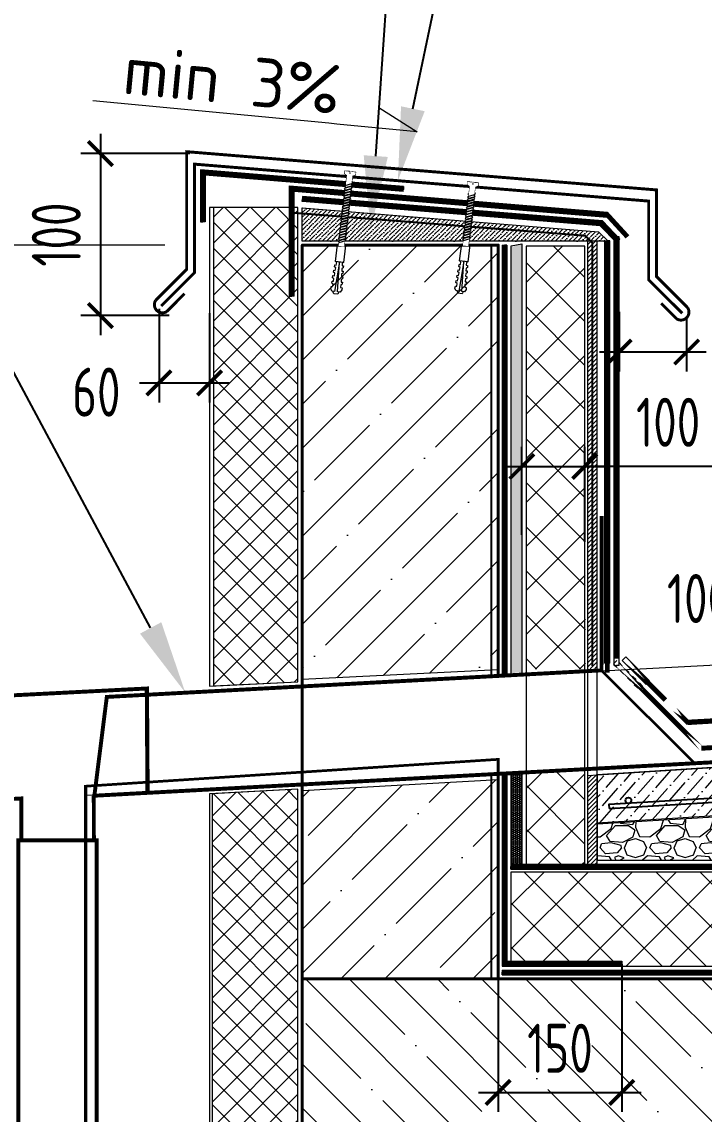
# Model space of a CAD drawing. Header units: millimetres. Extents: x -314343 to 682031, y 21428 to 98936.
# Drawn here: x 439875 to 440571, y 59598 to 60712 of the extents above; entities that cross this region are included whole.
import ezdxf
from ezdxf import colors
from ezdxf.entities.mleader import LeaderData, LeaderLine
from ezdxf.math import Vec2, Vec3

# ---------------------------------------------------------------- set-up
doc = ezdxf.new("R2010")
doc.units = ezdxf.units.MM
doc.header["$MEASUREMENT"] = 0
doc.set_wipeout_variables(frame=1)
doc.header["$PDMODE"] = 3
doc.header["$PDSIZE"] = -4
for name, pattern in [('пунктирнаяX2', [12.7, 0, -12.7]), ('штриховая', [19.05, 12.7, -6.35]), ('штриховая 50', [1, 0.5, -0.5])]:
    doc.linetypes.add(name, pattern=pattern)
doc.layers.get('0').update_dxf_attribs({"color": 250, "lineweight": 9})
doc.layers.get('Defpoints').update_dxf_attribs({"color": 6})
for name, color, linetype, lineweight in [('_0', 250, 'Continuous', 9), ('TN-БЕТОН', 251, 'Continuous', 40), ('TN-ГЕРМЕТИК', 20, 'Continuous', 30), ('TN-ГИДРОИЗОЛЯЦИЯ БИТУМАЯ ВЕРХНЯЯ', 32, 'Continuous', 15), ('TN-ГИДРОИЗОЛЯЦИЯ БИТУМАЯ нижняя', 173, 'Continuous', 15), ('TN-ГРУНТОВКА', 6, 'Continuous', 15), ('TN-КРЕПЕЖ', 7, 'Continuous', 15), ('TN-МЕТАЛЛ КОНСТРУКЦИИ', 162, 'Continuous', 35), ('TN-ПАРОИЗОЛЯЦИЯ', 104, 'Continuous', 15), ('TN-СТЯЖКА', 7, 'Continuous', 15), ('АР_Тонкие', 250, 'Continuous', 5), ('Крепеж', 251, 'Continuous', 15)]:
    doc.layers.add(name, color=color, linetype=linetype, lineweight=lineweight)
doc.layers.add('PDF _0', color=7, linetype='Continuous')
doc.layers.add('TN-АННОТАЦИИ', color=7, linetype='Continuous', lineweight=20, true_color=0x000000)
doc.styles.add('Arial', font='ARIALN.TTF')
doc.styles.add('ISOCPEUR', font='isocpeur.ttf', dxfattribs={"width": 0.7})
doc.styles.add('TN-Текст', font='isocpeur.ttf')
doc.styles.add('Архитект', font='isocpeur.ttf', dxfattribs={"width": 0.8, "oblique": 8})
doc.dimstyles.new('R_50', dxfattribs={"dimtxt": 140, "dimasz": 30, "dimexe": 20, "dimexo": 0, "dimgap": 20, "dimtad": 1, "dimdec": 0, "dimrnd": 5, "dimzin": 0, "dimdsep": 46, "dimtxsty": 'ISOCPEUR', "dimblk": 'ARCHTICK', "dimcen": 50, "dimdle": 20, "dimclrd": 256, "dimclre": 256, "dimclrt": 256, "dimadec": 0, "dimazin": 0, "dimtfac": 2, "dimtdec": 0, "dimtofl": 0, "dimtmove": 1, "dimatfit": 3, "dimfxl": 1, "dimtvp": 3, "dimtolj": 1, "dimtzin": 0, "dimarcsym": 0})
pattern_1 = [(0, (0, 0), (1.875, 1.0825317547), [1.25, -2.5]), (120, (0, 0), (-1.875, 1.0825317547), [1.25, -2.5]), (60, (0, 0), (4e-16, 2.1650635095), [-2.5, 1.25])]

# ---------------------------------------------------------------- blocks, each defined once
blk = doc.blocks.new('_ArchTick')
at = {"color": 0, "linetype": 'ByBlock', "const_width": 0.15}
blk.add_lwpolyline([(-0.5, -0.5), (0.5, 0.5)], dxfattribs=at)
blk = doc.blocks.new('*D335')
at = {"layer": '_0', "lineweight": -2, "ltscale": 500, "transparency": 16777216}
for p, q in [((440487.2, 59751.1), (440487.2, 59600.2)), ((440361.1, 59736), (440361.1, 59600.2)), ((440341.1, 59620.2), (440507.2, 59620.2))]:
    blk.add_line(p, q, dxfattribs=at)
at = {"layer": 'Defpoints', "color": 0, "ltscale": 500, "transparency": 16777216}
for p in [(440487.2, 59751.1), (440361.1, 59736), (440487.2, 59620.2)]:
    blk.add_point(p, dxfattribs=at)
at = {"layer": '_0', "lineweight": -2, "ltscale": 500, "transparency": 16777216, "xscale": 25, "yscale": 25, "zscale": 25, "rotation": 180}
blk.add_blockref('_ArchTick', (440361.1, 59620.2), dxfattribs=at)
at = {"layer": '_0', "lineweight": -2, "ltscale": 500, "transparency": 16777216, "xscale": 25, "yscale": 25, "zscale": 25}
blk.add_blockref('_ArchTick', (440487.2, 59620.2), dxfattribs=at)
at = {"layer": '_0', "ltscale": 500, "transparency": 16777216, "insert": (440424.2, 59665.2), "char_height": 50, "attachment_point": 5, "style": 'ISOCPEUR'}
blk.add_mtext('\\A1;150', dxfattribs=at)
blk = doc.blocks.new('*D336')
at = {"layer": '_0', "lineweight": -2, "ltscale": 500, "transparency": 16777216}
for p, q in [((439955, 60598.1), (439955, 60392.8)), ((440046.4, 60578.1), (439935, 60578.1)), ((440025.3, 60412.8), (439935, 60412.8))]:
    blk.add_line(p, q, dxfattribs=at)
at = {"layer": 'Defpoints', "color": 0, "ltscale": 500, "transparency": 16777216}
for p in [(440046.4, 60578.1), (439955, 60412.8), (440025.3, 60412.8)]:
    blk.add_point(p, dxfattribs=at)
at = {"layer": '_0', "lineweight": -2, "ltscale": 500, "transparency": 16777216, "xscale": 25, "yscale": 25, "zscale": 25}
for p, rotation in [((439955, 60578.1), 90), ((439955, 60412.8), 270)]:
    blk.add_blockref('_ArchTick', p, dxfattribs=dict(at, rotation=rotation))
at = {"layer": '_0', "ltscale": 500, "transparency": 16777216, "insert": (439910, 60495.4), "char_height": 50, "attachment_point": 5, "rotation": 90, "style": 'ISOCPEUR'}
blk.add_mtext('\\A1;100', dxfattribs=at)
blk = doc.blocks.new('*D337')
at = {"layer": '_0', "lineweight": -2, "ltscale": 500, "transparency": 16777216}
for p, q in [((440014.9, 60419.8), (440014.9, 60324.1)), ((440066.5, 60415.2), (440066.5, 60324.1)), ((439994.9, 60344.1), (440086.5, 60344.1))]:
    blk.add_line(p, q, dxfattribs=at)
at = {"layer": 'Defpoints', "color": 0, "ltscale": 500, "transparency": 16777216}
for p in [(440014.9, 60419.8), (440066.5, 60415.2), (440066.5, 60344.1)]:
    blk.add_point(p, dxfattribs=at)
at = {"layer": '_0', "lineweight": -2, "ltscale": 500, "transparency": 16777216, "xscale": 25, "yscale": 25, "zscale": 25, "rotation": 180}
blk.add_blockref('_ArchTick', (440014.9, 60344.1), dxfattribs=at)
at = {"layer": '_0', "lineweight": -2, "ltscale": 500, "transparency": 16777216, "xscale": 25, "yscale": 25, "zscale": 25}
blk.add_blockref('_ArchTick', (440066.5, 60344.1), dxfattribs=at)
at = {"layer": '_0', "ltscale": 500, "transparency": 16777216, "insert": (439917.5, 60334.7), "char_height": 50, "attachment_point": 5, "style": 'ISOCPEUR'}
blk.add_mtext('\\A1;{\\H3x; }60', dxfattribs=at)
blk = doc.blocks.new('*D326')
at = {"layer": '_0', "lineweight": -2, "ltscale": 500, "transparency": 16777216}
for p, q in [((440630, 59962), (440630, 60099.1)), ((440728.1, 59962), (440728.1, 60099.1)), ((440610, 60079.1), (440748.1, 60079.1))]:
    blk.add_line(p, q, dxfattribs=at)
at = {"layer": 'Defpoints', "color": 0, "ltscale": 500, "transparency": 16777216}
for p in [(440728.1, 60079.1), (440630, 59962), (440728.1, 59962)]:
    blk.add_point(p, dxfattribs=at)
at = {"layer": '_0', "lineweight": -2, "ltscale": 500, "transparency": 16777216, "xscale": 25, "yscale": 25, "zscale": 25, "rotation": 180}
blk.add_blockref('_ArchTick', (440630, 60079.1), dxfattribs=at)
at = {"layer": '_0', "lineweight": -2, "ltscale": 500, "transparency": 16777216, "xscale": 25, "yscale": 25, "zscale": 25}
blk.add_blockref('_ArchTick', (440728.1, 60079.1), dxfattribs=at)
at = {"layer": '_0', "ltscale": 500, "transparency": 16777216, "insert": (440566.1, 60124.1), "char_height": 50, "attachment_point": 5, "style": 'ISOCPEUR'}
blk.add_mtext('\\A1;100', dxfattribs=at)
blk = doc.blocks.new('Дюбель')
at = {"layer": 'Крепеж'}
for points in [[(-48.1, 2.8), (-49, 2.8), (-50.4, 2.1), (-50.4, -2.1), (-49, -2.8), (-48.1, -2.8)], [(-17.5, 4.2), (-18.3, 2.8), (-21.1, 3), (-21, 4.4), (-23.1, 4.5), (-23.9, 3.1), (-26.7, 3.3), (-26.6, 4.7), (-28.7, 4.8), (-29.5, 3.4), (-32.3, 3.6), (-32.2, 5), (-34.3, 5.1), (-35, 3.7), (-37.8, 3.9), (-37.8, 5.3), (-39.9, 5.4), (-40.6, 4), (-43.4, 4.2), (-43.4, 5.6), (-45.5, 5.7), (-48, 4.4), (-48.1, 1.6), (-17.6, 0), (-48.1, -1.6), (-48, -4.4), (-45.5, -5.7), (-43.4, -5.6), (-43.4, -4.2), (-40.6, -4), (-39.9, -5.4), (-37.8, -5.3), (-37.8, -3.9), (-35, -3.7), (-34.3, -5.1), (-32.2, -5), (-32.3, -3.6), (-29.5, -3.4), (-28.7, -4.8), (-26.6, -4.7), (-26.7, -3.3), (-23.9, -3.1), (-23.1, -4.5), (-21, -4.4), (-21.1, -3), (-18.3, -2.8), (-17.5, -4.2)], [(0, -4.2), (0, 4.2), (-17.5, 4.2), (-17.5, -4.2), (0, -4.2)]]:
    blk.add_lwpolyline(points, dxfattribs=at)
blk = doc.blocks.new('*U321')
at = {"color": 7}
blk.add_line((-0.4, -63.6), (2.1, -13.1), dxfattribs=at)
blk.add_lwpolyline([(2.1, -13.1), (2.5, -4), (4.6, -3.3, 0.300062), (5.5, -1.9), (5.6, -0.3), (0.6, 0), (0.5, -2), (-0.9, -2), (-0.8, 0), (-5.8, 0.3), (-5.8, -1.4, 0.300062), (-5, -2.8), (-3.1, -3.8), (-3.5, -12.8)], format="xyb", dxfattribs=at)
blk.add_lwpolyline([(-3.6, -13.6), (3.3, -11.2), (2.2, -9.7), (-4.6, -12.2)], close=True, dxfattribs=at)
blk.add_lwpolyline([(-3.5, -12.8), (-6, -63.4)], dxfattribs=at)
at = {"color": 7, "xscale": -1, "rotation": 267.1639211070515}
blk.add_blockref('Дюбель', (-3.2, -63.5), dxfattribs=at)
at = {"color": 252, "lineweight": 0, "ltscale": 100, "style": 'Arial', "flags": 9}
for tag, p in [('ОПИСАНИЕ', (66.7, 7.6)), ('ТИП', (65.2, -22.4))]:
    blk.add_attdef(tag, p, '', height=25, rotation=357.1639, dxfattribs=at)
at = {"color": 251, "lineweight": 0}
blk.add_wipeout([(-6.1, -64.8), (-0.5, -65), (2.5, -4), (4.6, -3.3), (5.2, -2.8), (5.5, -1.9), (5.6, -0.3), (0.6, 0), (0.5, -2), (-0.9, -2), (-0.8, 0), (-5.8, 0.3), (-5.8, -1.4), (-5.6, -2.2), (-5, -2.8), (-3.1, -3.8)], dxfattribs=at)
at = {"color": 7}
for points in [[(-4.1, -24.4), (2.7, -22), (1.7, -20.5), (-5.1, -23)], [(-4, -21.7), (2.9, -19.3), (1.8, -17.8), (-5, -20.3)], [(-3.8, -19), (3, -16.6), (2, -15.1), (-4.9, -17.6)], [(-3.7, -16.3), (3.1, -13.9), (2.1, -12.4), (-4.7, -14.9)], [(-4.6, -35.2), (2.2, -32.8), (1.2, -31.3), (-5.7, -33.8)], [(-4.5, -32.5), (2.3, -30.1), (1.3, -28.6), (-5.5, -31.1)], [(-4.4, -29.8), (2.5, -27.4), (1.4, -25.9), (-5.4, -28.4)], [(-4.2, -27.1), (2.6, -24.7), (1.6, -23.2), (-5.3, -25.7)], [(-5.2, -46), (1.7, -43.5), (0.6, -42.1), (-6.2, -44.6)], [(-5, -43.3), (1.8, -40.8), (0.8, -39.4), (-6.1, -41.9)], [(-4.9, -40.6), (1.9, -38.2), (0.9, -36.7), (-5.9, -39.2)], [(-4.8, -37.9), (2.1, -35.5), (1, -34), (-5.8, -36.5)], [(-5.8, -59.5), (1, -57), (0, -55.6), (-6.9, -58)], [(-5.7, -56.8), (1.1, -54.3), (0.1, -52.9), (-6.7, -55.3)], [(-5.6, -54.1), (1.3, -51.6), (0.2, -50.2), (-6.6, -52.6)], [(-5.4, -51.4), (1.4, -48.9), (0.4, -47.5), (-6.5, -50)], [(-5.3, -48.7), (1.5, -46.2), (0.5, -44.8), (-6.3, -47.3)]]:
    blk.add_lwpolyline(points, close=True, dxfattribs=at)
blk = doc.blocks.new('*U320')
at = {"color": 7}
blk.add_line((-1, -75.2), (2.1, -13.1), dxfattribs=at)
blk.add_lwpolyline([(2.1, -13.1), (2.5, -4), (4.6, -3.3, 0.300062), (5.5, -1.9), (5.6, -0.3), (0.6, 0), (0.5, -2), (-0.9, -2), (-0.8, 0), (-5.8, 0.3), (-5.8, -1.4, 0.300062), (-5, -2.8), (-3.1, -3.8), (-3.5, -12.8)], format="xyb", dxfattribs=at)
blk.add_lwpolyline([(-3.6, -13.6), (3.3, -11.2), (2.2, -9.7), (-4.6, -12.2)], close=True, dxfattribs=at)
blk.add_lwpolyline([(-3.5, -12.8), (-6.6, -74.9)], dxfattribs=at)
at = {"color": 7, "xscale": -1, "rotation": 267.1639211070515}
blk.add_blockref('Дюбель', (-3.8, -75.1), dxfattribs=at)
at = {"color": 252, "lineweight": 0, "ltscale": 100, "style": 'Arial', "flags": 9}
for tag, p in [('ОПИСАНИЕ', (66.7, 7.6)), ('ТИП', (65.2, -22.4))]:
    blk.add_attdef(tag, p, '', height=25, rotation=357.1639, dxfattribs=at)
at = {"color": 251, "lineweight": 0}
blk.add_wipeout([(-6.7, -76.3), (-1.1, -76.6), (2.5, -4), (4.6, -3.3), (5.2, -2.8), (5.5, -1.9), (5.6, -0.3), (0.6, 0), (0.5, -2), (-0.9, -2), (-0.8, 0), (-5.8, 0.3), (-5.8, -1.4), (-5.6, -2.2), (-5, -2.8), (-3.1, -3.8)], dxfattribs=at)
at = {"color": 7}
for points in [[(-4.1, -24.4), (2.7, -22), (1.7, -20.5), (-5.1, -23)], [(-4, -21.7), (2.9, -19.3), (1.8, -17.8), (-5, -20.3)], [(-3.8, -19), (3, -16.6), (2, -15.1), (-4.9, -17.6)], [(-3.7, -16.3), (3.1, -13.9), (2.1, -12.4), (-4.7, -14.9)], [(-4.6, -35.2), (2.2, -32.8), (1.2, -31.3), (-5.7, -33.8)], [(-4.5, -32.5), (2.3, -30.1), (1.3, -28.6), (-5.5, -31.1)], [(-4.4, -29.8), (2.5, -27.4), (1.4, -25.9), (-5.4, -28.4)], [(-4.2, -27.1), (2.6, -24.7), (1.6, -23.2), (-5.3, -25.7)], [(-5.2, -46), (1.7, -43.5), (0.6, -42.1), (-6.2, -44.6)], [(-5, -43.3), (1.8, -40.8), (0.8, -39.4), (-6.1, -41.9)], [(-4.9, -40.6), (1.9, -38.2), (0.9, -36.7), (-5.9, -39.2)], [(-4.8, -37.9), (2.1, -35.5), (1, -34), (-5.8, -36.5)], [(-5.8, -59.5), (1, -57), (0, -55.6), (-6.9, -58)], [(-5.7, -56.8), (1.1, -54.3), (0.1, -52.9), (-6.7, -55.3)], [(-5.6, -54.1), (1.3, -51.6), (0.2, -50.2), (-6.6, -52.6)], [(-5.4, -51.4), (1.4, -48.9), (0.4, -47.5), (-6.5, -50)], [(-5.3, -48.7), (1.5, -46.2), (0.5, -44.8), (-6.3, -47.3)], [(-6.4, -70.3), (0.5, -67.8), (-0.6, -66.4), (-7.4, -68.8)], [(-6.2, -67.6), (0.6, -65.1), (-0.4, -63.7), (-7.3, -66.1)], [(-6.1, -64.9), (0.7, -62.4), (-0.3, -61), (-7.1, -63.4)], [(-6, -62.2), (0.9, -59.7), (-0.2, -58.3), (-7, -60.7)], [(-6.5, -73), (0.3, -70.5), (-0.7, -69.1), (-7.5, -71.5)]]:
    blk.add_lwpolyline(points, close=True, dxfattribs=at)
blk = doc.blocks.new('*D325')
at = {"layer": '_0', "lineweight": -2, "ltscale": 500, "transparency": 16777216}
for p, q in [((440484.5, 60416.5), (440484.5, 60355.6)), ((440553.5, 60410.6), (440553.5, 60355.6)), ((440573.5, 60375.6), (440464.5, 60375.6))]:
    blk.add_line(p, q, dxfattribs=at)
at = {"layer": 'Defpoints', "color": 0, "ltscale": 500, "transparency": 16777216}
for p in [(440484.5, 60416.5), (440553.5, 60410.6), (440484.5, 60375.6)]:
    blk.add_point(p, dxfattribs=at)
at = {"layer": '_0', "lineweight": -2, "ltscale": 500, "transparency": 16777216, "xscale": 25, "yscale": 25, "zscale": 25, "rotation": 180}
blk.add_blockref('_ArchTick', (440484.5, 60375.6), dxfattribs=at)
at = {"layer": '_0', "lineweight": -2, "ltscale": 500, "transparency": 16777216, "xscale": 25, "yscale": 25, "zscale": 25}
blk.add_blockref('_ArchTick', (440553.5, 60375.6), dxfattribs=at)
at = {"layer": '_0', "ltscale": 500, "transparency": 16777216, "insert": (440594.5, 60385.5), "char_height": 50, "attachment_point": 5, "style": 'ISOCPEUR'}
blk.add_mtext('\\A1;{\\H3x; }60', dxfattribs=at)
blk = doc.blocks.new('_None')
blk = doc.blocks.new('*D356')
at = {"layer": '_0', "lineweight": -2, "ltscale": 500, "transparency": 16777216}
for p, q in [((440385.3, 60189.1), (440385.3, 60278.9)), ((440449.5, 60181.9), (440449.5, 60278.9)), ((440365.3, 60258.9), (440469.5, 60258.9)), ((440584.3, 60258.9), (440449.5, 60258.9))]:
    blk.add_line(p, q, dxfattribs=at)
at = {"layer": 'Defpoints', "color": 0, "ltscale": 500, "transparency": 16777216}
for p in [(440449.5, 60258.9), (440385.3, 60189.1), (440449.5, 60181.9)]:
    blk.add_point(p, dxfattribs=at)
at = {"layer": '_0', "lineweight": -2, "ltscale": 500, "transparency": 16777216, "xscale": 25, "yscale": 25, "zscale": 25, "rotation": 180}
blk.add_blockref('_ArchTick', (440385.3, 60258.9), dxfattribs=at)
at = {"layer": '_0', "lineweight": -2, "ltscale": 500, "transparency": 16777216, "xscale": 25, "yscale": 25, "zscale": 25}
blk.add_blockref('_ArchTick', (440449.5, 60258.9), dxfattribs=at)
at = {"layer": '_0', "ltscale": 500, "transparency": 16777216, "insert": (440534.6, 60303.9), "char_height": 50, "attachment_point": 5, "style": 'ISOCPEUR'}
blk.add_mtext('\\A1;100 ', dxfattribs=at)

msp = doc.modelspace()

# ---------------------------------------------------------------- hatches: boundary and pattern name
at = {"lineweight": 9, "transparency": 33554559}
h = msp.add_hatch(dxfattribs=at)
h.set_pattern_fill('ANSI37', color=256, scale=150, angle=90)
h.paths.add_polyline_path([(440070.5, 60523.1), (440070.5, 60035.1), (440156.7, 60039), (440156.7, 60523.1)])
h = msp.add_hatch(dxfattribs=at)
h.set_pattern_fill('ANSI37', color=256, scale=10, angle=90)
h.set_pattern_definition([(135, (440489.52, 59468.844), (-22.4506, -22.4506), []), (225, (440489.52, 59468.844), (22.4506, -22.4506), [])])
h.paths.add_polyline_path([(440389.5, 60483.6), (440390.2, 60052), (440450.2, 60052), (440449.5, 60483.6)])
h = msp.add_hatch(dxfattribs=at)
h.set_pattern_fill('ANSI36', color=256, scale=3, angle=3.4203)
h.set_pattern_definition([(48.4203, (440284.042, 59763.335), (3.93739, 18.79015), [23.8125, -4.7625, 0, -4.7625])])
h.paths.add_polyline_path([(440851.9, 59969), (440462.3, 59944.3), (440462.3, 59895.2), (440840.4, 59918.8)])
h = msp.add_hatch(dxfattribs=at)
h.set_pattern_fill('ANSI37', color=256, scale=10, angle=90)
h.set_pattern_definition([(135, (440503.426, 59191.042), (-22.4506, -22.4506), []), (225, (440503.426, 59191.042), (22.4506, -22.4506), [])])
h.paths.add_polyline_path([(440389.5, 59947.1), (440389.5, 59853), (440449.5, 59853), (440449.5, 59950.2)])
h = msp.add_hatch(dxfattribs=at)
h.set_pattern_fill('ANSI37', color=256, scale=150, angle=90)
h.paths.add_polyline_path([(440069.1, 59924.7), (440069.1, 59394.3), (440156.7, 59394.3), (440156.7, 59929.7)])
h = msp.add_hatch(dxfattribs=at)
h.set_pattern_fill('GRAVEL', color=256, scale=2)
h.set_pattern_definition([(228.0128, (440740.6673, 59818.4973), (-406.4, -457.2), [6.8344, -676.6097]), (184.96974, (440736.0953, 59813.4173), (609.6, 50.800003), [11.7281, -1161.081]), (132.51045, (440724.4113, 59812.4013), (508, -558.8), [8.2696, -818.6945]), (267.2737, (440704.5993, 59799.7013), (50.8, 1016), [10.6801, -1057.3287]), (292.83365, (440704.0913, 59789.0333), (-254, 609.6), [10.4727, -1036.7962]), (357.2737, (440708.1553, 59779.3813), (-1016, 50.8), [10.6801, -1057.3287]), (37.69424, (440718.8233, 59778.8733), (-660.4, -508), [14.1239, -1398.2623]), (72.25533, (440729.9993, 59787.5093), (355.6, 1117.6), [13.3344, -1320.1051]), (121.42957, (440734.0633, 59800.2093), (-406.4, 660.4), [10.7163, -1060.9109]), (175.2364, (440728.4753, 59809.3533), (558.8, -50.8), [12.2343, -599.4787]), (222.39744, (440716.2833, 59810.3693), (-609.6, -558.8), [15.8216, -1566.3355]), (138.8141, (440754.8913, 59799.1933), (-355.6, 304.8), [5.4, -534.6113]), (171.46923, (440750.8273, 59802.7493), (660.4, -101.6), [10.2736, -1017.0928]), (225, (440740.667, 59804.273), (-7e-15, -50.8), [7.184, -64.658]), (203.1986, (440737.111, 59810.369), (254, 101.6), [3.8688, -383.0124]), (291.8014, (440733.555, 59808.845), (-50.8, 152.4), [5.4713, -268.095]), (30.9638, (440735.587, 59803.765), (152.4, 101.6), [8.8864, -287.326]), (161.565, (440743.207, 59808.337), (101.6, -50.8), [6.4257, -154.218]), (16.38954, (440704.0913, 59808.8453), (508, 152.4), [9.0018, -891.1765]), (70.3462, (440712.7273, 59811.3853), (-203.2, -558.8), [7.552, -747.6443]), (293.1986, (440743.207, 59818.497), (-101.6, 254), [7.7376, -379.1437]), (343.61046, (440746.2553, 59811.3853), (-508, 152.4), [9.0018, -891.1765]), (339.444, (440704.091, 59777.349), (-254, 101.6), [8.6807, -425.3547]), (294.7751, (440712.2193, 59774.3013), (-254, 558.8), [7.2734, -720.0719]), (66.8014, (440743.715, 59767.697), (101.6, 254), [7.7376, -379.1437]), (17.354, (440746.7633, 59774.8093), (-660.4, -203.2), [8.5157, -843.0475]), (69.444, (440718.823, 59767.697), (-101.6, -254), [4.3404, -429.695]), (101.31, (440740.667, 59767.697), (-50.8, 203.2), [2.5903, -256.44]), (165.9638, (440740.159, 59770.237), (152.4, -50.8), [10.4727, -198.981]), (186.009, (440729.9993, 59772.7773), (508, 50.8), [9.7053, -960.8273]), (303.69, (440735.587, 59799.193), (-50.8, 101.6), [7.3265, -175.8355]), (353.15723, (440739.6513, 59793.0973), (863.6, -101.6), [12.7911, -1266.3202]), (60.9454, (440752.3513, 59791.5733), (-203.2, -355.6), [5.2302, -517.7878]), (90, (440754.89, 59796.145), (-50.8, 50.8), [3.048, -47.752]), (120.2564, (440728.9833, 59774.3013), (203.2, -355.6), [7.0573, -698.6788]), (48.0128, (440725.4273, 59780.3973), (406.4, 457.2), [13.6689, -669.7752]), (0, (440734.57, 59790.557), (50.8, 50.8), [13.208, -37.592]), (325.30485, (440747.7793, 59790.5573), (508, -355.6), [8.0322, -795.1863]), (254.0546, (440754.383, 59785.985), (-50.8, -203.2), [7.3966, -362.433]), (207.646, (440752.3513, 59778.8733), (-965.2, -508), [12.0429, -1192.2493]), (175.4261, (440741.6833, 59773.2853), (-660.4, 50.8), [12.7406, -1261.317])])
h.paths.add_polyline_path([(441155.1, 59935.4), (440462.3, 59894), (440462.3, 59857), (441155.3, 59857)])
h = msp.add_hatch(dxfattribs=at)
h.set_pattern_fill('ANSI37', color=256, scale=10)
h.set_pattern_definition([(45, (440263.094, 59744.99), (-22.4506, 22.4506), []), (135, (440263.094, 59744.99), (-22.4506, -22.4506), [])])
h.paths.add_polyline_path([(441155.1, 59845), (440374.1, 59845), (440374.1, 59749), (441155.1, 59749)])
at = {"layer": 'TN-БЕТОН', "lineweight": 13}
h = msp.add_hatch(dxfattribs=at)
h.set_pattern_fill('ANSI35', color=256, scale=10)
h.set_pattern_definition([(45, (440117.5, 59784.65), (-44.9013, 44.9013), []), (45, (440162.4, 59784.65), (-44.9013, 44.9013), [79.375, -15.875, 0, -15.875])])
h.paths.add_polyline_path([(440161.5, 60041.4), (440361.1, 60051.3), (440361.1, 60484.7), (440161.1, 60484.7)])
h = msp.add_hatch(dxfattribs=at)
h.set_pattern_fill('ANSI35', color=256, scale=10)
h.set_pattern_definition([(45, (440110.853, 59421.89), (-44.901, 44.901), []), (45, (440155.755, 59421.89), (-44.901, 44.901), [79.375, -15.875, 0, -15.875])])
h.paths.add_polyline_path([(440161.1, 59736), (440361.1, 59736), (440361.1, 59939.3), (440160.9, 59928.1)])
h = msp.add_hatch(dxfattribs=at)
h.set_pattern_fill('ANSI35', color=256, scale=10, angle=-90)
h.set_pattern_definition([(315, (440737.257, 59522.21), (44.901, 44.901), []), (315, (440737.257, 59477.31), (44.901, 44.901), [79.375, -15.875, 0, -15.875])])
h.paths.add_polyline_path([(440161.1, 59736), (440161.1, 59536), (441155.1, 59536), (441155.1, 59736)])
at = {"layer": 'TN-ГЕРМЕТИК', "lineweight": 18}
h = msp.add_hatch(dxfattribs=at)
h.set_pattern_fill('HONEY', color=256, scale=10)
h.set_pattern_definition(pattern_1)
h.paths.add_polyline_path([(440374.2, 60482.6), (440384.8, 60485.7), (440385.3, 60048.4), (440374.2, 60048.2)])
h = msp.add_hatch(dxfattribs=at)
h.set_pattern_fill('HONEY', color=256, scale=10)
h.set_pattern_definition(pattern_1)
h.paths.add_polyline_path([(440374.2, 59946.5), (440385.3, 59947.6), (440385.3, 59853), (440374.2, 59853)])
at = {"layer": 'TN-СТЯЖКА'}
h = msp.add_hatch(dxfattribs=at)
h.set_pattern_fill('ANSI36', color=256)
h.set_pattern_definition([(45, (404763.2508, 64188.577), (1.68379802, 6.17392608), [7.9375, -1.5875, 0, -1.5875])])
h.paths.add_polyline_path([(440473.4, 60488.7), (440161.1, 60488.7), (440161.1, 60522.8), (440463.4, 60498.1)])
h = msp.add_hatch(dxfattribs=at)
h.set_pattern_fill('ANSI31', color=256)
h.set_pattern_definition([(45, (390850.7262, 77072.535), (-2.24506403, 2.24506403), [])])
h.paths.add_polyline_path([(440452.3, 60052.3), (440462.3, 60052.7), (440462.3, 60488.7), (440452.3, 60488.7)])
h = msp.add_hatch(dxfattribs=at)
h.set_pattern_fill('ANSI31', color=256)
h.set_pattern_definition([(45, (390844.1088, 77072.535), (-2.24506403, 2.24506403), [])])
h.paths.add_polyline_path([(440452.3, 59853), (440462.3, 59853), (440462.3, 59944.3), (440452.3, 59943.6)])

# ---------------------------------------------------------------- linework, layer by layer
at = {"lineweight": 9}
for p, q in [((440002.6, 60025.9), (440670.1, 60060.9)), ((439940.1, 59923.5), (440669.5, 59961.8)), ((440452.3, 59943.6), (440851.9, 59969))]:
    msp.add_line(p, q, dxfattribs=at)
for p, q in [((440361.1, 60051.3), (440161.1, 60041.4)), ((440161.1, 59928.2), (440361.1, 59939.3))]:
    msp.add_line(p, q)
at = {"linetype": 'Continuous', "lineweight": 20}
msp.add_lwpolyline([(440066.5, 60523.1), (440066.5, 60034.6), (440156.7, 60039), (440156.7, 60523.1)], close=True, dxfattribs=at)
at = {"lineweight": 20}
for points in [[(440389.5, 60483.6), (440389.5, 59853), (440449.5, 59853), (440449.5, 60483.6)], [(440851.9, 59969), (440462.3, 59944.3), (440462.3, 59895.2), (440840.4, 59918.8)], [(441155.1, 59845), (440374.1, 59845), (440374.1, 59749), (441155.1, 59749)]]:
    msp.add_lwpolyline(points, close=True, dxfattribs=at)
at = {"color": 162, "lineweight": 0, "true_color": 0x0037dd}
msp.add_lwpolyline([(440003.2, 59925.8, 4.27, 4.27, 0), (440002.5, 60032.3, 4, 4, 0), (439857.5, 60024.9, 3.83, 3.83, 0), (439858, 59919.2, 4.01, 4.01, 0), (439874.3, 59920.1, 4.23, 4.23, 0), (439874.3, 59877.3, 4.23, 4.23, 0), (439948.4, 59877.3, 4.01, 4.01, 0), (439948.3, 59922.8, 0, 0, 0), (440004.5, 59926.9, 0, 0, 0)], format="xyseb", dxfattribs=at)
at = {"color": 1, "lineweight": 0}
msp.add_lwpolyline([(440361.1, 59948.5, 2.96, 2.96, 0), (440361.1, 59960, 2.71, 2.71, 0), (439940.1, 59932.6, 3.39, 3.39, 0), (439940.1, 59394.3, 0, 0, 0)], format="xyseb", dxfattribs=at)
at = {"linetype": 'Continuous', "lineweight": 20}
msp.add_lwpolyline([(440156.7, 59394.3), (440156.7, 59929.7), (440066.5, 59924.7), (440066.5, 59394.3)], dxfattribs=at)
at = {"lineweight": 20}
msp.add_lwpolyline([(441155.1, 59935.4), (440462.3, 59894), (440462.3, 59857), (441139.6, 59857)], dxfattribs=at)
at = {"lineweight": 25}
msp.add_lwpolyline([(440474.4, 59910), (440839.6, 59931.8), (440839.4, 59935.8), (440474.2, 59914)], close=True, dxfattribs=at)
at = {"color": 162, "lineweight": 0, "true_color": 0x0037dd, "const_width": 4.23}
msp.add_lwpolyline([(439871.3, 59394.3), (439871.3, 59877.3), (439951.3, 59877.3), (439951.3, 59394.3)], dxfattribs=at)
at = {"lineweight": 25}
msp.add_circle((440494, 59918.1), 3, dxfattribs=at)
at = {"layer": '_0', "color": 251}
for points in [[(440070.5, 60523.1), (440070.5, 60035.1), (440156.7, 60039), (440156.7, 60523.1)], [(440069.1, 59924.7), (440069.1, 59394.3), (440156.7, 59394.3), (440156.7, 59929.7)]]:
    msp.add_lwpolyline(points, close=True, dxfattribs=at)
at = {"layer": 'PDF _0', "lineweight": 0}
for p, q in [((439945.9, 60484.7), (439733.5, 60484.7)), ((440020.8, 60484.7), (439808.5, 60484.7))]:
    msp.add_line(p, q, dxfattribs=at)
at = {"layer": 'TN-БЕТОН'}
for points in [[(440361.1, 60044.7), (440361.1, 60484.7), (440161.1, 60484.7), (440161.1, 59736), (440361.1, 59736), (440361.1, 59960)], [(441155.1, 59736), (440161.1, 59736), (440161.1, 59536), (441155.1, 59536)]]:
    msp.add_lwpolyline(points, dxfattribs=at)
at = {"layer": 'TN-ГЕРМЕТИК', "lineweight": 18}
for points in [[(440374.2, 60045.6), (440374.2, 60484.1), (440385.3, 60485.9), (440385.3, 60048.4)], [(440385.3, 59947.6), (440385.3, 59853), (440374.2, 59853), (440374.2, 59946.5)]]:
    msp.add_lwpolyline(points, dxfattribs=at)
at = {"layer": 'TN-ГИДРОИЗОЛЯЦИЯ БИТУМАЯ ВЕРХНЯЯ', "linetype": 'Continuous'}
for p, q in [((440264.5, 60544.5), (440057.1, 60561.4)), ((440057.1, 60561.4), (440057.1, 60508.6)), ((440264.1, 60539.5), (440062.1, 60555.9)), ((440062.1, 60555.9), (440062.1, 60508.6)), ((440264.1, 60539.5), (440264.3, 60542)), ((440264.5, 60544.5), (440264.3, 60542)), ((440057.1, 60508.6), (440059.6, 60508.6)), ((440062.1, 60508.6), (440059.6, 60508.6)), ((440552.4, 59999.9), (440742.6, 60011.2))]:
    msp.add_line(p, q, dxfattribs=at)
at = {"layer": 'TN-ГИДРОИЗОЛЯЦИЯ БИТУМАЯ ВЕРХНЯЯ', "linetype": 'пунктирнаяX2'}
for p, q in [((440264.3, 60542), (440059.6, 60558.6)), ((440059.6, 60558.6), (440059.6, 60508.6))]:
    msp.add_line(p, q, dxfattribs=at)
at = {"layer": 'TN-ГИДРОИЗОЛЯЦИЯ БИТУМАЯ ВЕРХНЯЯ', "linetype": 'Continuous', "ltscale": 10}
for p, q in [((440148, 60432.7), (440148, 60545.1)), ((440148, 60545.1), (440472.6, 60518.2)), ((440153, 60432.7), (440153, 60539.7)), ((440153, 60539.7), (440472.2, 60513.2)), ((440472.6, 60518.2), (440472.4, 60515.7)), ((440472.2, 60513.2), (440472.4, 60515.7)), ((440479.5, 60055.6), (440479.5, 60493.1)), ((440479.5, 60493.1), (440482, 60493.1)), ((440484.5, 60493.1), (440482, 60493.1)), ((440484.5, 60055.6), (440484.5, 60493.1)), ((440148, 60432.7), (440150.5, 60432.7)), ((440153, 60432.7), (440150.5, 60432.7)), ((440479.5, 60055.6), (440482, 60055.6)), ((440484.5, 60055.6), (440482, 60055.6))]:
    msp.add_line(p, q, dxfattribs=at)
at = {"layer": 'TN-ГИДРОИЗОЛЯЦИЯ БИТУМАЯ ВЕРХНЯЯ', "linetype": 'пунктирнаяX2', "ltscale": 10}
for p, q in [((440150.5, 60432.7), (440150.5, 60542.4)), ((440150.5, 60542.4), (440472.4, 60515.7)), ((440482, 60055.6), (440482, 60493.1))]:
    msp.add_line(p, q, dxfattribs=at)
at = {"layer": 'TN-ГИДРОИЗОЛЯЦИЯ БИТУМАЯ ВЕРХНЯЯ', "linetype": 'штриховая 50', "ltscale": 10, "const_width": 5}
for points in [[(440059.6, 60508.6), (440059.6, 60558.6), (440264.3, 60542)], [(440493.1, 60493.1), (440472.4, 60515.7), (440150.5, 60542.4), (440150.5, 60432.7)]]:
    msp.add_lwpolyline(points, dxfattribs=at)
at = {"layer": 'TN-ГИДРОИЗОЛЯЦИЯ БИТУМАЯ ВЕРХНЯЯ', "linetype": 'штриховая 50', "ltscale": 30, "const_width": 5}
for points in [[(440482, 60062.7), (440482, 60493.1)], [(440892.2, 60008.7), (440753.4, 60000.4), (440741.8, 60008.7), (440554.8, 59997.5)]]:
    msp.add_lwpolyline(points, dxfattribs=at)
for points in [[(440489.6, 60062.7), (440531.8, 60020.6), (440531.8, 60020.6), (440489.6, 60062.7)], [(440541.3, 60011), (440555.7, 59996.6), (440555.7, 59996.6), (440541.3, 60011)]]:
    msp.add_lwpolyline(points, close=True, dxfattribs=at)
at = {"layer": 'TN-ГИДРОИЗОЛЯЦИЯ БИТУМАЯ ВЕРХНЯЯ'}
msp.add_lwpolyline([(440487.8, 60060.9), (440512.2, 60036.5), (440515.7, 60040.1), (440491.3, 60064.5)], close=True, dxfattribs=at)
at = {"layer": 'TN-ГИДРОИЗОЛЯЦИЯ БИТУМАЯ нижняя', "linetype": 'Continuous', "ltscale": 10}
for p, q in [((440161.1, 60529.3), (440161.3, 60531.8)), ((440465.3, 60504.5), (440161.1, 60529.3)), ((440161.5, 60534.3), (440161.3, 60531.8)), ((440467.6, 60509.3), (440161.5, 60534.3)), ((440485.4, 60490.7), (440467.6, 60509.3)), ((440481.8, 60487.2), (440465.3, 60504.5)), ((440481.8, 60487.2), (440483.6, 60489)), ((440485.4, 60490.7), (440483.6, 60489))]:
    msp.add_line(p, q, dxfattribs=at)
at = {"layer": 'TN-ГИДРОИЗОЛЯЦИЯ БИТУМАЯ нижняя', "linetype": 'пунктирнаяX2', "ltscale": 10}
for p, q in [((440466.5, 60506.9), (440161.3, 60531.8)), ((440483.6, 60489), (440466.5, 60506.9))]:
    msp.add_line(p, q, dxfattribs=at)
at = {"layer": 'TN-ГИДРОИЗОЛЯЦИЯ БИТУМАЯ нижняя', "linetype": 'Continuous', "ltscale": 5}
for p, q in [((440470, 60058.3), (440470, 60489)), ((440470, 60489), (440472.5, 60489)), ((440475, 60489), (440472.5, 60489)), ((440475, 60058.3), (440475, 60489)), ((440470, 60058.3), (440472.5, 60058.3)), ((440475, 60058.3), (440472.5, 60058.3))]:
    msp.add_line(p, q, dxfattribs=at)
at = {"layer": 'TN-ГИДРОИЗОЛЯЦИЯ БИТУМАЯ нижняя', "linetype": 'пунктирнаяX2', "ltscale": 5}
msp.add_line((440472.5, 60058.3), (440472.5, 60489), dxfattribs=at)
at = {"layer": 'TN-ГИДРОИЗОЛЯЦИЯ БИТУМАЯ нижняя', "linetype": 'Continuous'}
for p, q in [((440374.1, 59853), (440374.1, 59850.5)), ((440374.1, 59853), (441147.2, 59853)), ((440374.1, 59848), (440374.1, 59850.5)), ((440374.1, 59848), (441147.2, 59848))]:
    msp.add_line(p, q, dxfattribs=at)
at = {"layer": 'TN-ГИДРОИЗОЛЯЦИЯ БИТУМАЯ нижняя', "linetype": 'пунктирнаяX2'}
msp.add_line((440374.1, 59850.5), (441147.2, 59850.5), dxfattribs=at)
at = {"layer": 'TN-ГИДРОИЗОЛЯЦИЯ БИТУМАЯ нижняя', "linetype": 'штриховая 50', "ltscale": 10, "const_width": 5}
for points in [[(440161.3, 60531.8), (440466.5, 60506.9), (440483.6, 60489)], [(440374.1, 59850.5), (441147.2, 59850.5)]]:
    msp.add_lwpolyline(points, dxfattribs=at)
at = {"layer": 'TN-ГИДРОИЗОЛЯЦИЯ БИТУМАЯ нижняя', "linetype": 'штриховая 50', "ltscale": 30, "const_width": 5}
msp.add_lwpolyline([(440472.5, 60489), (440472.5, 60048.4)], dxfattribs=at)
msp.add_lwpolyline([(440480.4, 60059), (440480.4, 60059), (440480.4, 60059), (440538.4, 60001.4)], close=True, dxfattribs=at)
at = {"layer": 'TN-ГИДРОИЗОЛЯЦИЯ БИТУМАЯ нижняя', "linetype": 'штриховая 50', "ltscale": 10}
msp.add_lwpolyline([(440478.8, 60057.4), (440505.3, 60030.9), (440508.9, 60034.4), (440482.3, 60060.9)], close=True, dxfattribs=at)
at = {"layer": 'TN-ГИДРОИЗОЛЯЦИЯ БИТУМАЯ нижняя', "linetype": 'штриховая 50', "ltscale": 25, "const_width": 5}
msp.add_lwpolyline([(440568.5, 59971.3), (440730.7, 59981), (440742.3, 59972.7), (440858.8, 59979.7), (440964, 60017), (441155.1, 60028.4)], dxfattribs=at)
msp.add_lwpolyline([(440568.5, 59971.3), (440538.4, 60001.4), (440538.4, 60001.4), (440538.4, 60001.4)], close=True, dxfattribs=at)
at = {"layer": 'TN-ГРУНТОВКА', "linetype": 'штриховая', "ltscale": 0.5}
msp.add_lwpolyline([(440457.3, 60055.4, 2, 2, 0), (440457.3, 60486.8, 2, 2, 0), (440449.9, 60494.3, 2, 2, 0), (440150, 60517.8, 0, 0, 0)], format="xyseb", dxfattribs=at)
at = {"layer": 'TN-ГРУНТОВКА', "linetype": 'штриховая', "ltscale": 2, "const_width": 2}
msp.add_lwpolyline([(440354.1, 60484.7), (440354.1, 60044.3)], dxfattribs=at)
at = {"layer": 'TN-ГРУНТОВКА', "linetype": 'штриховая', "const_width": 2}
msp.add_lwpolyline([(440354.1, 59945.2), (440354.1, 59736)], dxfattribs=at)
at = {"layer": 'TN-МЕТАЛЛ КОНСТРУКЦИИ'}
msp.add_line((440466.6, 60050.8), (440561.1, 59956.6), dxfattribs=at)
msp.add_lwpolyline([(440040.9, 60435.1, 3, 3, 0), (440022.8, 60416.9, 3, 3, -0.7947), (440011.4, 60428.2, 3, 3, 0), (440043.1, 60459.9, 3, 3, 0), (440043.1, 60580, 3, 3, 0), (440522.7, 60541, 3, 3, 0), (440522.7, 60452.7, 3, 3, 0), (440554.5, 60420.8, 3, 3, -0.81064), (440543.2, 60409.5, 3, 3, 0), (440527.4, 60425.3, 0, 0, 0)], format="xyseb", dxfattribs=at)
for points, const_width in [([(440548.9, 60415.2), (440514.7, 60449.3), (440514.7, 60529.6), (440051.1, 60567.3), (440051.1, 60456.5), (440017.1, 60422.5)], 3), ([(440720.9, 59964.6), (439948.9, 59922.9), (439961.6, 60023.7), (440466.6, 60050.8), (440466.8, 60208.2)], 4)]:
    msp.add_lwpolyline(points, dxfattribs=dict(at, const_width=const_width))
at = {"layer": 'TN-ПАРОИЗОЛЯЦИЯ', "linetype": 'Continuous', "ltscale": 10}
for p, q in [((440365.1, 60484.7), (440367.6, 60484.7)), ((440365.1, 60484.7), (440365.1, 60045)), ((440370.1, 60484.7), (440367.6, 60484.7)), ((440370.1, 60484.7), (440370.1, 60045)), ((440365.1, 60045), (440367.6, 60045)), ((440370.1, 60045), (440367.6, 60045)), ((440365.1, 59945.9), (440367.6, 59945.9)), ((440365.1, 59945.9), (440365.1, 59749)), ((440370.1, 59945.9), (440367.6, 59945.9)), ((440370.1, 59945.9), (440370.1, 59754)), ((440365.1, 59749), (440487.2, 59749)), ((440370.1, 59754), (440487.2, 59754)), ((440487.2, 59754), (440487.2, 59751.5)), ((440487.2, 59749), (440487.2, 59751.5)), ((440365.1, 59745), (440365.1, 59742.5)), ((440365.1, 59745), (441155.1, 59745)), ((440365.1, 59740), (440365.1, 59742.5)), ((440365.1, 59740), (441155.1, 59740))]:
    msp.add_line(p, q, dxfattribs=at)
at = {"layer": 'TN-ПАРОИЗОЛЯЦИЯ', "linetype": 'пунктирнаяX2', "ltscale": 10}
for p, q in [((440367.6, 60484.7), (440367.6, 60045)), ((440367.6, 59945.9), (440367.6, 59751.5)), ((440367.6, 59751.5), (440487.2, 59751.5)), ((440365.1, 59742.5), (441155.1, 59742.5))]:
    msp.add_line(p, q, dxfattribs=at)
at = {"layer": 'TN-ПАРОИЗОЛЯЦИЯ', "linetype": 'штриховая 50', "ltscale": 75, "const_width": 5}
for points in [[(440367.6, 60045), (440367.6, 60484.7)], [(440365.1, 59742.5), (441155.1, 59742.5)]]:
    msp.add_lwpolyline(points, dxfattribs=at)
at = {"layer": 'TN-ПАРОИЗОЛЯЦИЯ', "linetype": 'штриховая 50', "ltscale": 70, "const_width": 5}
msp.add_lwpolyline([(440487.2, 59751.1), (440367.6, 59751.1), (440367.6, 59945.5)], dxfattribs=at)
at = {"layer": 'TN-СТЯЖКА'}
for points in [[(440473.4, 60488.7), (440161.1, 60488.7), (440161.1, 60522.8), (440463.4, 60498.1)], [(440452.3, 59853), (440462.3, 59853), (440462.3, 60488.7), (440452.3, 60488.7)]]:
    msp.add_lwpolyline(points, close=True, dxfattribs=at)

# ---------------------------------------------------------------- dimensions: what is measured, and where the dimension line sits
at = {"layer": '_0', "color": 1, "ltscale": 500}
dim = msp.add_linear_dim(base=(439955, 60412.8), p1=(440046.4, 60578.1), p2=(440025.3, 60412.8), angle=90, text='100', dimstyle='R_50', override={"dimtxt": 50, "dimasz": 25, "dimpost": '\\X'}, dxfattribs=at)
dim.commit()
dim.dimension.update_dxf_attribs({"geometry": '*D336', "text_midpoint": (439910, 60495.4)})
for base, p1, p2, text, picture, middle in [((440484.5, 60375.6), (440553.5, 60410.6), (440484.5, 60416.5), '{\\H3x; }60', '*D325', (440594.5, 60290.5)), ((440066.5, 60344.1), (440014.9, 60419.8), (440066.5, 60415.2), '{\\H3x; }60', '*D337', (439917.5, 60239.7)), ((440449.5, 60258.9), (440385.3, 60189.1), (440449.5, 60181.9), '100 ', '*D356', (440534.6, 60233.3)), ((440728.1, 60079.1), (440630, 59962), (440728.1, 59962), '100', '*D326', (440566.1, 60079.1))]:
    dim = msp.add_linear_dim(base=base, p1=p1, p2=p2, text=text, dimstyle='R_50', override={"dimtxt": 50, "dimasz": 25, "dimpost": '\\X'}, dxfattribs=at)
    dim.commit()
    dim.dimension.update_dxf_attribs({"geometry": picture, "text_midpoint": middle, "dimtype": 160})
dim = msp.add_linear_dim(base=(440487.2, 59620.2), p1=(440361.1, 59736), p2=(440487.2, 59751.1), text='150', dimstyle='R_50', override={"dimtxt": 50, "dimasz": 25, "dimpost": '\\X'}, dxfattribs=at)
dim.commit()
dim.dimension.update_dxf_attribs({"geometry": '*D335', "text_midpoint": (440424.2, 59665.2)})

# ---------------------------------------------------------------- leaders
at = {"layer": 'АР_Тонкие', "lineweight": 15}
ml = msp.add_multileader_mtext('Standard', dxfattribs=at)
ml.set_content('{\\W0.7;Воронка парапетная \\Pквадратного сечения\\Pс галтелью100х100х600мм}', color=256, style='Архитект')
ml.set_leader_properties()
ml.build(insert=Vec2(0, 0))
ml.multileader.update_dxf_attribs({"text_left_attachment_type": 6, "text_right_attachment_type": 6, "dogleg_length": 183.2, "arrow_head_size": 75})
ctx = ml.context
ctx.base_point, ctx.char_height, ctx.arrow_head_size, ctx.landing_gap_size, ctx.plane_origin = Vec3(438683.3, 60419.8), 75, 75, 33.3, Vec3(440087.2, 61811.9)
ctx.left_attachment, ctx.right_attachment = 6, 6
notes = []
notes.append((ctx, [(1, (1, 1, 0), (439831.6, 60419.8), (-1, 0), 183.2, [(0, [(440041.8, 60028)], 0, [])])]))
ctx.mtext.insert, ctx.mtext.flow_direction = Vec3(438716.6, 60509.8), 5
for ctx, leaders in notes:
    for number, flags, end, landing, length, lines in leaders:
        leader = LeaderData()
        leader.index, (leader.has_last_leader_line, leader.has_dogleg_vector, leader.attachment_direction) = number, flags
        leader.last_leader_point, leader.dogleg_vector, leader.dogleg_length = Vec3(end), Vec3(landing), length
        for number, points, colour, breaks in lines:
            line = LeaderLine()
            line.index, line.vertices, line.color, line.breaks = number, Vec3.list(points), colors.encode_raw_color(colour), breaks
            leader.lines.append(line)
        ctx.leaders.append(leader)

# ---------------------------------------------------------------- next in the draw order: block references
at = {"layer": 'TN-КРЕПЕЖ', "ltscale": 100, "rotation": 356.114277668094}
for name, p in [('*U320', (440210.1, 60559.6)), ('*U321', (440335.5, 60548.5))]:
    msp.add_blockref(name, p, dxfattribs=at)

# ---------------------------------------------------------------- next in the draw order: leaders
at = {"layer": 'TN-АННОТАЦИИ'}
ml = msp.add_multileader_mtext('Standard', dxfattribs=at)
ml.set_content('min 3%', color=256, style='TN-Текст')
ml.set_leader_properties(color=256, linetype='ByLayer', lineweight=-1)
ml.set_arrow_properties(name='NONE')
ml.build(insert=Vec2(0, 0))
ml.multileader.update_dxf_attribs({"text_left_attachment_type": 6, "text_right_attachment_type": 6, "dogleg_length": 100, "arrow_head_size": 50})
ctx = ml.context
ctx.base_point, ctx.char_height, ctx.arrow_head_size, ctx.landing_gap_size, ctx.plane_origin, ctx.plane_x_axis, ctx.plane_y_axis = Vec3(439984.1, 60628.5), 50, 50, 0, Vec3(442077.4, 59234.4), Vec3(0.995457, -0.095213), Vec3(0.095213, 0.995457)
ctx.left_attachment, ctx.right_attachment, ctx.text_align_type = 6, 6, 1
notes = []
notes.append((ctx, [(1, (1, 1, 0), (440196.3, 60608.2), (-0.995457, 0.095213), 8.18, [(0, [(440239.2, 60625.2), (440278.3, 60600.3)], 0, [])])]))
ctx.mtext.insert, ctx.mtext.text_direction, ctx.mtext.rotation, ctx.mtext.alignment, ctx.mtext.line_spacing_style, ctx.mtext.flow_direction = Vec3(440091.8, 60678.4), Vec3(0.995457, -0.095213), 6.187828, 2, 2, 5
at = {"layer": 'АР_Тонкие', "lineweight": 15}
ml = msp.add_multileader_mtext('Standard', dxfattribs=at)
ml.set_content('Кровельный костыль\\Pкрепить дюбелями с шагом 600мм', color=256, style='Архитект')
ml.set_leader_properties()
ml.build(insert=Vec2(0, 0))
ml.multileader.update_dxf_attribs({"text_left_attachment_type": 6, "text_right_attachment_type": 6, "dogleg_length": 50, "arrow_head_size": 75})
ctx = ml.context
ctx.base_point, ctx.char_height, ctx.arrow_head_size, ctx.landing_gap_size, ctx.plane_origin = Vec3(440588.6, 61253), 75, 75, 33.3, Vec3(444818.9, 61850.3)
ctx.left_attachment, ctx.right_attachment = 6, 6
notes.append((ctx, [(1, (1, 1, 0), (440405.3, 61253), (1, 0), 183.2, [(1, [(440258.7, 60550.4)], 0, [])])]))
ctx.mtext.insert, ctx.mtext.width, ctx.mtext.defined_height, ctx.mtext.flow_direction = Vec3(440621.9, 61350.5), 5276.741, 721.8, 5
ml = msp.add_multileader_mtext('Standard', dxfattribs=at)
ml.set_content('{\\W0.7;сформировать уклон\\Pиз ц.п. раствора}', color=256, style='Архитект')
ml.set_leader_properties()
ml.build(insert=Vec2(0, 0))
ml.multileader.update_dxf_attribs({"text_left_attachment_type": 6, "text_right_attachment_type": 6, "dogleg_length": 183.2, "arrow_head_size": 75})
ctx = ml.context
ctx.base_point, ctx.char_height, ctx.arrow_head_size, ctx.landing_gap_size, ctx.plane_origin = Vec3(439342.4, 61128.5), 75, 75, 33.3, Vec3(440445, 62286.9)
ctx.left_attachment, ctx.right_attachment = 6, 6
notes.append((ctx, [(1, (1, 1, 0), (440274.9, 61128.5), (-1, 0), 183.2, [(0, [(440230.9, 60500.7)], 0, [])])]))
ctx.mtext.insert, ctx.mtext.flow_direction = Vec3(439375.8, 61226), 5
for ctx, leaders in notes:
    for number, flags, end, landing, length, lines in leaders:
        leader = LeaderData()
        leader.index, (leader.has_last_leader_line, leader.has_dogleg_vector, leader.attachment_direction) = number, flags
        leader.last_leader_point, leader.dogleg_vector, leader.dogleg_length = Vec3(end), Vec3(landing), length
        for number, points, colour, breaks in lines:
            line = LeaderLine()
            line.index, line.vertices, line.color, line.breaks = number, Vec3.list(points), colors.encode_raw_color(colour), breaks
            leader.lines.append(line)
        ctx.leaders.append(leader)

doc.saveas('drawing.dxf')
